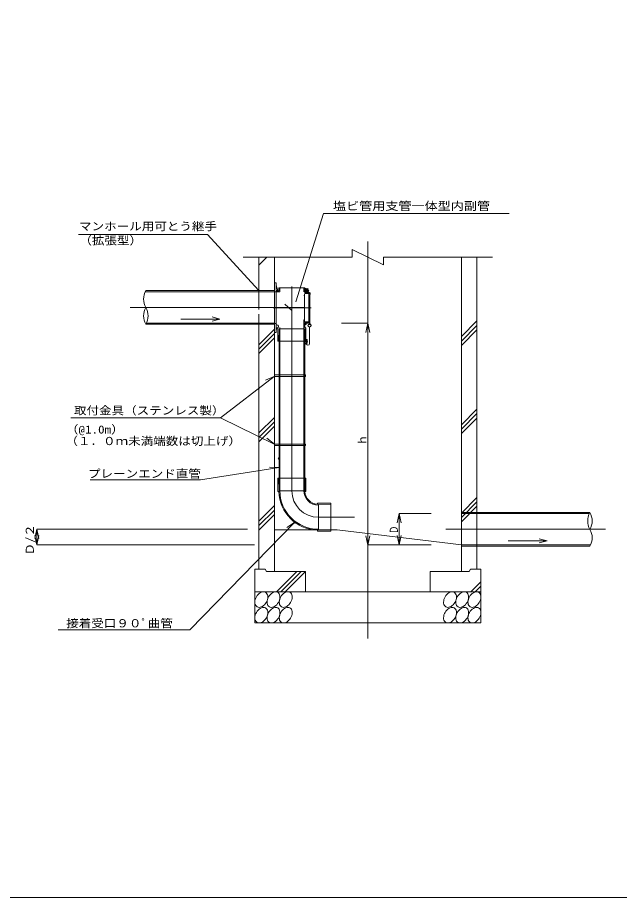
# Model space of a CAD drawing. Units: millimetres on the paper. Extents: x -390 to 406, y -282 to 282.
# Drawn here: x 19.3 to 212.4, y -282 to 0 of the extents above; entities that cross this region are included whole.
import ezdxf
from ezdxf.enums import TextEntityAlignment as Align

# ---------------------------------------------------------------- set-up
doc = ezdxf.new("R2010")
doc.units = ezdxf.units.MM
doc.header["$PDMODE"] = 32
doc.header["$PDSIZE"] = 0.5
doc.linetypes.add('DASHED', pattern=[7.5, 6, -1.5])
for name, color, linetype, lineweight in [('0-1__0-1__E-0_', 7, 'Continuous', 18), ('0-2__0-2__F-1_', 7, 'Continuous', 18), ('0-3__0-3__F-2_', 7, 'Continuous', 18), ('0-5__0-5__0-1_構造図', 7, 'Continuous', 18), ('0-7__0-7__0-5_寸法線1', 7, 'Continuous', 18), ('0-9__0-9__0-A_構造図3', 7, 'Continuous', 18), ('0-D__0-5__0-5_寸法線1', 7, 'Continuous', 18)]:
    doc.layers.add(name, color=color, linetype=linetype, lineweight=lineweight)
doc.styles.add('ＭＳ ゴシック', font='')
doc.styles.get('ＭＳ ゴシック').set_extended_font_data('MS Gothic')

msp = doc.modelspace()

# ---------------------------------------------------------------- linework, layer by layer
at = {"layer": '0-1__0-1__E-0_'}
for p, q in [((102.189, -85.062), (101.708, -84.977)), ((101.708, -100.977), (101.708, -84.977)), ((102.313, -85.21), (102.313, -100.745)), ((102.313, -85.777), (102.792, -87.564)), ((111.483, -86.577), (103.133, -86.577)), ((103.133, -86.577), (103.137, -87.465)), ((103.438, -86.577), (103.444, -87.872)), ((107.308, -92.977), (107.308, -86.202)), ((111.178, -86.602), (111.172, -87.906)), ((111.479, -87.577), (111.483, -86.577)), ((111.683, -87.04), (111.721, -88.04)), ((111.796, -87.973), (111.758, -87.04)), ((112.352, -87.09), (112.389, -88.09)), ((112.464, -88.023), (112.427, -87.09)), ((101.708, -87.865), (103.444, -87.872)), ((102.792, -87.564), (102.462, -87.563)), ((102.792, -87.564), (103.037, -87.565)), ((111.171, -89.099), (111.358, -89.095)), ((111.408, -92.977), (111.408, -88.501)), ((112.716, -88.429), (111.457, -88.451)), ((111.479, -87.577), (111.477, -87.906)), ((111.477, -87.906), (111.477, -88.044)), ((111.529, -87.627), (111.585, -87.627)), ((112.034, -88.136), (111.579, -88.144)), ((111.983, -88.086), (111.983, -87.927)), ((112.034, -88.136), (113.008, -88.119)), ((112.233, -87.627), (112.233, -88.129)), ((112.233, -87.627), (112.255, -87.627)), ((112.233, -88.023), (112.233, -88.133)), ((112.433, -88.129), (112.433, -88.06)), ((112.433, -88.129), (112.433, -88.06)), ((112.716, -88.429), (112.716, -97.525)), ((112.716, -88.429), (113.008, -88.429)), ((113.008, -88.119), (113.008, -88.429)), ((113.238, -88.177), (113.008, -88.177)), ((113.113, -98.377), (113.113, -88.727)), ((113.138, -88.702), (113.213, -88.702)), ((113.238, -88.177), (113.238, -88.677)), ((101.333, -92.977), (113.563, -92.977)), ((111.408, -97.453), (111.408, -92.977)), ((107.308, -104.102), (107.308, -93.377)), ((102.179, -98.09), (101.708, -98.09)), ((111.171, -99.727), (111.158, -96.856)), ((111.165, -96.856), (111.358, -96.859)), ((112.715, -97.525), (111.457, -97.503)), ((111.469, -97.902), (111.469, -98.09)), ((111.473, -99.074), (111.469, -98.09)), ((111.692, -98.408), (111.47, -98.408)), ((113.008, -97.835), (111.568, -97.81)), ((112.233, -97.822), (112.233, -97.94)), ((112.433, -97.94), (112.233, -97.94)), ((112.258, -97.965), (112.233, -97.94)), ((112.408, -97.965), (112.258, -97.965)), ((112.433, -97.94), (112.408, -97.965)), ((112.433, -97.94), (112.433, -97.825)), ((112.716, -97.525), (113.008, -97.525)), ((112.913, -98.377), (112.913, -97.833)), ((113.113, -98.377), (112.913, -98.377)), ((113.008, -97.835), (113.008, -97.525)), ((102.189, -100.892), (101.708, -100.977)), ((102.481, -99.551), (102.313, -100.177)), ((102.577, -99.477), (102.858, -99.477)), ((102.858, -99.477), (102.858, -103.727)), ((103.198, -99.727), (103.152, -103.677)), ((111.419, -99.727), (103.198, -99.727)), ((103.447, -99.356), (103.446, -99.727)), ((111.419, -99.727), (111.464, -103.677)), ((111.758, -99.524), (111.758, -102.977)), ((112.744, -99.122), (112.782, -99.057)), ((113.013, -104.512), (113.013, -99.194)), ((102.858, -103.727), (111.983, -103.727)), ((111.983, -103.127), (111.908, -103.127)), ((111.983, -103.427), (111.983, -104.512)), ((111.989, -103.451), (112.027, -104.451)), ((112.102, -104.384), (112.064, -103.451))]:
    msp.add_line(p, q, dxfattribs=at)
for points in [[(111.571, -87.973), (111.608, -87.04), (111.646, -88.04)], [(112.239, -88.023), (112.277, -87.09), (112.314, -88.09)], [(111.877, -104.384), (111.914, -103.451), (111.952, -104.451)]]:
    msp.add_lwpolyline(points, dxfattribs=at)
for centre, radius in [((111.692, -98.108), 0.15), ((113.013, -98.657), 0.537), ((113.013, -98.657), 0.463), ((111.983, -103.427), 0.15)]:
    msp.add_circle(centre, radius, dxfattribs=at)
for centre, radius, start, end in [((102.163, -85.21), 0.15, 0, 80), ((102.463, -87.413), 0.15, 180, 269.75), ((111.646, -87.04), 0.0375, 0, 180), ((111.721, -87.04), 0.0375, 360, 180), ((112.314, -87.09), 0.0375, 0, 180), ((112.389, -87.09), 0.0375, 360, 180), ((103.037, -87.465), 0.1, 269.75, 0.25), ((111.577, -88.044), 0.1, 180, 271), ((111.529, -87.577), 0.05, 179.75, 270), ((111.683, -87.927), 0.15, 135.19265, 44.80735), ((111.608, -87.973), 0.0375, 23.34227, 180), ((111.608, -87.973), 0.0375, 180, 340.9529), ((111.683, -88.04), 0.0375, 180, 0), ((111.758, -87.973), 0.0375, 180, 0), ((111.683, -87.927), 0.3, 0, 70.67201), ((112.033, -88.086), 0.05, 180, 271), ((112.277, -88.023), 0.0375, 23.34227, 180), ((112.277, -88.023), 0.0375, 180, 340.9529), ((112.352, -88.09), 0.0375, 180, 0), ((112.427, -88.023), 0.0375, 180, 0), ((113.138, -88.727), 0.025, 90, 180), ((113.213, -88.677), 0.025, 270, 0), ((102.463, -98.598), 0.15, 69.21923, 180), ((102.172, -99.365), 0.97, 28.14952, 69.21923), ((111.458, -97.453), 0.05, 180, 269), ((111.568, -97.91), 0.1, 89, 180), ((111.692, -98.108), 0.3, 270, 90), ((102.163, -100.745), 0.15, 280, 0), ((102.577, -99.577), 0.1, 90, 165), ((103.008, -99.48), 0.15, 125.34713, 180), ((102.719, -99.072), 0.35, 305.34713, 28.14952), ((111.823, -99.072), 0.35, 180.25, 244.57708), ((111.608, -99.524), 0.15, 0, 64.57708), ((111.908, -102.977), 0.15, 180, 270), ((111.952, -103.451), 0.0375, 0, 180), ((111.983, -103.427), 0.3, 270, 90), ((112.027, -103.451), 0.0375, 360, 180), ((111.914, -104.384), 0.0375, 23.34227, 180), ((111.914, -104.384), 0.0375, 180, 340.9529), ((111.989, -104.451), 0.0375, 180, 0), ((112.498, -104.512), 0.515, 180, 0), ((112.064, -104.384), 0.0375, 180, 0)]:
    msp.add_arc(centre, radius, start, end, dxfattribs=at)
for p in [(111.608, -87.04), (111.797, -87.54), (112.277, -87.09), (112.333, -87.59), (112.465, -87.59), (111.683, -88.04), (112.352, -88.09), (111.692, -98.108), (111.914, -103.451), (111.983, -103.427), (111.989, -104.451), (112.103, -103.951)]:
    msp.add_point(p, dxfattribs=at)
at = {"layer": '0-2__0-2__F-1_'}
for p, q in [((117.444, -62.835), (108.607, -91.094)), ((177.07, -62.835), (117.444, -62.835)), ((131.708, -71.79), (131.708, -199.04)), ((126.708, -74.29), (126.708, -76.79)), ((91.708, -76.79), (126.708, -76.79)), ((96.708, -76.79), (96.708, -87.515)), ((96.708, -79.402), (99.321, -76.79)), ((97.958, -76.79), (101.708, -76.79)), ((136.708, -76.79), (171.708, -76.79)), ((161.708, -76.79), (161.708, -177.54)), ((161.708, -76.79), (165.458, -76.79)), ((107.323, -147.64), (107.323, -86.577)), ((101.708, -87.865), (60.273, -87.865)), ((101.708, -87.515), (60.458, -87.515)), ((55.458, -92.915), (111.408, -92.915)), ((107.366, -93.891), (105.076, -91.851)), ((101.708, -98.315), (60.458, -98.315)), ((101.708, -97.965), (60.643, -97.965)), ((84.208, -96.615), (71.708, -96.615)), ((96.708, -98.315), (96.708, -155.873)), ((131.708, -97.965), (123.228, -97.965)), ((131.708, -97.965), (131.07, -100.965)), ((131.708, -97.965), (132.346, -100.965)), ((131.711, -97.965), (131.711, -169.04)), ((161.708, -102.245), (166.708, -97.245)), ((161.708, -103.66), (166.708, -98.66)), ((96.708, -104.858), (101.708, -99.858)), ((96.708, -106.273), (101.708, -101.273)), ((103.198, -151.64), (103.198, -99.727)), ((103.473, -151.64), (103.473, -99.727)), ((111.173, -151.64), (111.173, -99.727)), ((111.448, -151.64), (111.448, -99.727)), ((161.708, -105.074), (166.708, -100.074)), ((96.708, -107.687), (101.708, -102.687)), ((101.629, -115.002), (84.461, -128.315)), ((161.708, -130.53), (166.708, -125.53)), ((84.461, -128.315), (101.629, -136.675)), ((96.708, -133.143), (101.708, -128.143)), ((96.708, -134.557), (101.708, -129.557)), ((161.708, -131.944), (166.708, -126.944)), ((161.708, -133.358), (166.708, -128.358)), ((96.708, -135.971), (101.708, -130.971)), ((78.022, -148.17), (103.198, -144.231)), ((103.198, -144.231), (100.135, -144.065)), ((78.022, -148.17), (42.66, -148.17)), ((107.323, -151.64), (107.323, -147.64)), ((111.42, -151.64), (111.475, -147.64)), ((161.708, -158.814), (166.708, -153.814)), ((96.708, -161.427), (101.708, -156.427)), ((96.708, -162.841), (101.708, -157.841)), ((161.708, -160.228), (166.708, -155.228)), ((161.708, -161.642), (166.708, -156.642)), ((96.708, -164.255), (101.708, -159.255)), ((127.366, -160.14), (115.823, -160.14)), ((141.711, -158.94), (141.073, -161.94)), ((141.711, -158.94), (152.054, -158.94)), ((141.711, -169.04), (141.711, -158.94)), ((141.711, -158.94), (142.349, -161.94)), ((161.708, -158.665), (202.958, -158.665)), ((161.708, -158.94), (202.81, -158.94)), ((108.255, -161.777), (74.569, -196.235)), ((108.255, -161.777), (105.702, -163.476)), ((25.488, -163.99), (24.85, -166.99)), ((25.488, -169.04), (24.85, -166.04)), ((25.488, -163.99), (93.047, -163.99)), ((25.488, -169.04), (25.488, -163.99)), ((25.488, -163.99), (26.125, -166.99)), ((25.488, -169.04), (26.125, -166.04)), ((121.91, -164.237), (101.708, -164.237)), ((161.708, -169.04), (121.91, -164.237)), ((131.705, -169.065), (131.068, -166.065)), ((131.705, -169.065), (132.343, -166.065)), ((141.711, -169.04), (141.073, -166.04)), ((141.711, -169.04), (142.349, -166.04)), ((156.708, -163.99), (207.958, -163.99)), ((25.488, -169.04), (95.283, -169.04)), ((141.711, -169.04), (131.711, -169.04)), ((141.711, -169.04), (152.054, -169.04)), ((161.708, -169.04), (203.143, -169.04)), ((189.208, -167.69), (176.708, -167.69)), ((161.708, -169.39), (202.958, -169.39)), ((95.458, -176.79), (95.458, -184.04)), ((102.38, -184.04), (108.88, -177.54)), ((103.794, -184.04), (110.294, -177.54)), ((105.208, -184.04), (111.708, -177.54)), ((111.708, -177.54), (111.708, -184.04)), ((151.708, -177.54), (151.708, -184.04)), ((164.208, -177.54), (164.658, -176.79)), ((167.958, -176.79), (167.958, -184.04)), ((164.767, -184.04), (167.958, -180.848)), ((166.181, -184.04), (167.958, -182.262)), ((166.708, -184.04), (151.708, -184.04)), ((74.569, -196.235), (32.389, -196.235))]:
    msp.add_line(p, q, dxfattribs=at)
for points in [[(126.708, -74.29), (136.708, -79.29), (136.708, -76.79)], [(101.708, -76.79), (101.708, -155.69), (101.708, -164.59), (101.708, -177.54)], [(166.708, -76.79), (166.708, -158.665), (166.708, -169.39), (166.708, -176.79)], [(81.708, -95.945), (84.208, -96.615), (81.708, -97.284)], [(111.483, -151.94), (111.773, -151.94), (111.773, -147.64), (102.873, -147.64), (102.873, -151.94), (103.176, -151.94)], [(111.42, -151.64), (103.225, -151.64), (103.17, -147.64)], [(96.708, -155.873), (96.708, -164.25), (96.708, -176.79)], [(119.823, -164.59), (119.823, -155.69), (115.523, -155.69), (115.523, -155.979)], [(119.823, -164.292), (115.823, -164.237), (115.823, -156.042), (119.823, -155.987)], [(115.523, -164.286), (115.523, -164.59), (119.823, -164.59)], [(186.708, -167.02), (189.208, -167.69), (186.708, -168.359)], [(95.458, -176.79), (98.758, -176.79), (99.208, -177.54), (101.708, -177.54), (111.708, -177.54)], [(151.708, -177.54), (161.708, -177.54), (164.208, -177.54)], [(164.658, -176.79), (166.708, -176.79), (167.958, -176.79)], [(95.458, -184.04), (95.458, -194.04), (167.958, -194.04), (167.958, -184.04)], [(167.958, -184.04), (111.708, -184.04), (95.458, -184.04)]]:
    msp.add_lwpolyline(points, dxfattribs=at)
for points in [[(98.874, -184.211), (98.579, -184.088), (98.253, -184.04), (97.906, -184.068), (97.546, -184.171), (97.186, -184.346), (96.837, -184.587), (96.508, -184.888), (96.211, -185.239), (95.954, -185.629), (95.744, -186.047), (95.589, -186.48), (95.493, -186.915), (95.458, -187.339), (95.487, -187.738), (95.577, -188.1), (95.727, -188.416), (95.932, -188.674), (96.185, -188.867), (96.479, -188.99), (96.805, -189.038), (97.153, -189.01), (97.513, -188.907), (97.873, -188.733), (98.222, -188.491), (98.55, -188.19), (98.848, -187.839), (99.105, -187.449), (99.315, -187.031), (99.47, -186.598), (99.566, -186.163), (99.601, -185.74), (99.572, -185.341), (99.481, -184.978), (99.331, -184.663), (99.127, -184.404)], [(102.786, -184.211), (102.492, -184.088), (102.166, -184.04), (101.818, -184.068), (101.458, -184.171), (101.098, -184.346), (100.749, -184.587), (100.42, -184.888), (100.123, -185.239), (99.866, -185.629), (99.656, -186.047), (99.501, -186.48), (99.405, -186.915), (99.37, -187.339), (99.399, -187.738), (99.49, -188.1), (99.639, -188.416), (99.844, -188.674), (100.097, -188.867), (100.391, -188.99), (100.717, -189.038), (101.065, -189.01), (101.425, -188.907), (101.785, -188.733), (102.134, -188.491), (102.463, -188.19), (102.76, -187.839), (103.017, -187.449), (103.227, -187.031), (103.382, -186.598), (103.478, -186.163), (103.513, -185.74), (103.484, -185.341), (103.393, -184.978), (103.244, -184.663), (103.039, -184.404)], [(106.698, -184.211), (106.404, -184.088), (106.078, -184.04), (105.73, -184.068), (105.37, -184.171), (105.01, -184.346), (104.661, -184.587), (104.333, -184.888), (104.035, -185.239), (103.778, -185.629), (103.568, -186.047), (103.413, -186.48), (103.317, -186.915), (103.282, -187.339), (103.311, -187.738), (103.402, -188.1), (103.552, -188.416), (103.756, -188.674), (104.009, -188.867), (104.304, -188.99), (104.63, -189.038), (104.977, -189.01), (105.337, -188.907), (105.697, -188.733), (106.046, -188.491), (106.375, -188.19), (106.672, -187.839), (106.929, -187.449), (107.139, -187.031), (107.294, -186.598), (107.39, -186.163), (107.425, -185.74), (107.396, -185.341), (107.306, -184.978), (107.156, -184.663), (106.951, -184.404)], [(159.407, -184.211), (159.113, -184.088), (158.787, -184.04), (158.439, -184.068), (158.079, -184.171), (157.72, -184.346), (157.37, -184.587), (157.042, -184.888), (156.744, -185.239), (156.487, -185.629), (156.277, -186.047), (156.122, -186.48), (156.026, -186.915), (155.992, -187.339), (156.02, -187.738), (156.111, -188.1), (156.261, -188.416), (156.465, -188.674), (156.719, -188.867), (157.013, -188.99), (157.339, -189.038), (157.687, -189.01), (158.046, -188.907), (158.406, -188.733), (158.755, -188.491), (159.084, -188.19), (159.381, -187.839), (159.638, -187.449), (159.848, -187.031), (160.003, -186.598), (160.099, -186.163), (160.134, -185.74), (160.105, -185.341), (160.015, -184.978), (159.865, -184.663), (159.66, -184.404)], [(163.319, -184.211), (163.025, -184.088), (162.699, -184.04), (162.351, -184.068), (161.992, -184.171), (161.632, -184.346), (161.282, -184.587), (160.954, -184.888), (160.656, -185.239), (160.399, -185.629), (160.19, -186.047), (160.034, -186.48), (159.938, -186.915), (159.904, -187.339), (159.932, -187.738), (160.023, -188.1), (160.173, -188.416), (160.377, -188.674), (160.631, -188.867), (160.925, -188.99), (161.251, -189.038), (161.599, -189.01), (161.958, -188.907), (162.318, -188.733), (162.667, -188.491), (162.996, -188.19), (163.293, -187.839), (163.551, -187.449), (163.76, -187.031), (163.915, -186.598), (164.012, -186.163), (164.046, -185.74), (164.017, -185.341), (163.927, -184.978), (163.777, -184.663), (163.572, -184.404)], [(167.231, -184.211), (166.937, -184.088), (166.611, -184.04), (166.263, -184.068), (165.904, -184.171), (165.544, -184.346), (165.194, -184.587), (164.866, -184.888), (164.568, -185.239), (164.311, -185.629), (164.102, -186.047), (163.946, -186.48), (163.85, -186.915), (163.816, -187.339), (163.844, -187.738), (163.935, -188.1), (164.085, -188.416), (164.29, -188.674), (164.543, -188.867), (164.837, -188.99), (165.163, -189.038), (165.511, -189.01), (165.87, -188.907), (166.23, -188.733), (166.58, -188.491), (166.908, -188.19), (167.205, -187.839), (167.463, -187.449), (167.672, -187.031), (167.827, -186.598), (167.924, -186.163), (167.958, -185.74), (167.93, -185.341), (167.839, -184.978), (167.689, -184.663), (167.484, -184.404)], [(98.874, -189.211), (98.579, -189.088), (98.253, -189.04), (97.906, -189.068), (97.546, -189.171), (97.186, -189.346), (96.837, -189.587), (96.508, -189.888), (96.211, -190.239), (95.954, -190.629), (95.744, -191.047), (95.589, -191.48), (95.493, -191.915), (95.458, -192.339), (95.487, -192.738), (95.577, -193.1), (95.727, -193.416), (95.932, -193.674), (96.185, -193.867), (96.479, -193.99), (96.805, -194.038), (97.153, -194.01), (97.513, -193.907), (97.873, -193.733), (98.222, -193.491), (98.55, -193.19), (98.848, -192.839), (99.105, -192.449), (99.315, -192.031), (99.47, -191.598), (99.566, -191.163), (99.601, -190.74), (99.572, -190.341), (99.481, -189.978), (99.331, -189.663), (99.127, -189.404)], [(102.786, -189.211), (102.492, -189.088), (102.166, -189.04), (101.818, -189.068), (101.458, -189.171), (101.098, -189.346), (100.749, -189.587), (100.42, -189.888), (100.123, -190.239), (99.866, -190.629), (99.656, -191.047), (99.501, -191.48), (99.405, -191.915), (99.37, -192.339), (99.399, -192.738), (99.49, -193.1), (99.639, -193.416), (99.844, -193.674), (100.097, -193.867), (100.391, -193.99), (100.717, -194.038), (101.065, -194.01), (101.425, -193.907), (101.785, -193.733), (102.134, -193.491), (102.463, -193.19), (102.76, -192.839), (103.017, -192.449), (103.227, -192.031), (103.382, -191.598), (103.478, -191.163), (103.513, -190.74), (103.484, -190.341), (103.393, -189.978), (103.244, -189.663), (103.039, -189.404)], [(106.698, -189.211), (106.404, -189.088), (106.078, -189.04), (105.73, -189.068), (105.37, -189.171), (105.01, -189.346), (104.661, -189.587), (104.333, -189.888), (104.035, -190.239), (103.778, -190.629), (103.568, -191.047), (103.413, -191.48), (103.317, -191.915), (103.282, -192.339), (103.311, -192.738), (103.402, -193.1), (103.552, -193.416), (103.756, -193.674), (104.009, -193.867), (104.304, -193.99), (104.63, -194.038), (104.977, -194.01), (105.337, -193.907), (105.697, -193.733), (106.046, -193.491), (106.375, -193.19), (106.672, -192.839), (106.929, -192.449), (107.139, -192.031), (107.294, -191.598), (107.39, -191.163), (107.425, -190.74), (107.396, -190.341), (107.306, -189.978), (107.156, -189.663), (106.951, -189.404)], [(159.407, -189.211), (159.113, -189.088), (158.787, -189.04), (158.439, -189.068), (158.079, -189.171), (157.72, -189.346), (157.37, -189.587), (157.042, -189.888), (156.744, -190.239), (156.487, -190.629), (156.277, -191.047), (156.122, -191.48), (156.026, -191.915), (155.992, -192.339), (156.02, -192.738), (156.111, -193.1), (156.261, -193.416), (156.465, -193.674), (156.719, -193.867), (157.013, -193.99), (157.339, -194.038), (157.687, -194.01), (158.046, -193.907), (158.406, -193.733), (158.755, -193.491), (159.084, -193.19), (159.381, -192.839), (159.638, -192.449), (159.848, -192.031), (160.003, -191.598), (160.099, -191.163), (160.134, -190.74), (160.105, -190.341), (160.015, -189.978), (159.865, -189.663), (159.66, -189.404)], [(163.319, -189.211), (163.025, -189.088), (162.699, -189.04), (162.351, -189.068), (161.992, -189.171), (161.632, -189.346), (161.282, -189.587), (160.954, -189.888), (160.656, -190.239), (160.399, -190.629), (160.19, -191.047), (160.034, -191.48), (159.938, -191.915), (159.904, -192.339), (159.932, -192.738), (160.023, -193.1), (160.173, -193.416), (160.377, -193.674), (160.631, -193.867), (160.925, -193.99), (161.251, -194.038), (161.599, -194.01), (161.958, -193.907), (162.318, -193.733), (162.667, -193.491), (162.996, -193.19), (163.293, -192.839), (163.551, -192.449), (163.76, -192.031), (163.915, -191.598), (164.012, -191.163), (164.046, -190.74), (164.017, -190.341), (163.927, -189.978), (163.777, -189.663), (163.572, -189.404)], [(167.231, -189.211), (166.937, -189.088), (166.611, -189.04), (166.263, -189.068), (165.904, -189.171), (165.544, -189.346), (165.194, -189.587), (164.866, -189.888), (164.568, -190.239), (164.311, -190.629), (164.102, -191.047), (163.946, -191.48), (163.85, -191.915), (163.816, -192.339), (163.844, -192.738), (163.935, -193.1), (164.085, -193.416), (164.29, -193.674), (164.543, -193.867), (164.837, -193.99), (165.163, -194.038), (165.511, -194.01), (165.87, -193.907), (166.23, -193.733), (166.58, -193.491), (166.908, -193.19), (167.205, -192.839), (167.463, -192.449), (167.672, -192.031), (167.827, -191.598), (167.924, -191.163), (167.958, -190.74), (167.93, -190.341), (167.839, -189.978), (167.689, -189.663), (167.484, -189.404)]]:
    msp.add_lwpolyline(points, close=True, dxfattribs=at)
for centre, radius, start, end in [((65.135, -90.215), 5.4, 150, 210), ((65.135, -95.615), 5.4, 150, 210), ((55.782, -95.615), 5.4, 330, 30), ((115.823, -151.64), 12.65, 181.35892, 268.64108), ((115.823, -151.64), 12.35, 180, 270), ((115.823, -151.64), 8.5, 180, 270), ((115.823, -151.64), 4.65, 180, 270), ((115.823, -151.64), 4.35, 183.95457, 266.04543), ((207.602, -161.346), 5.362, 150, 210), ((198.314, -161.346), 5.362, 330, 30), ((198.314, -166.708), 5.362, 330, 30)]:
    msp.add_arc(centre, radius, start, end, dxfattribs=at)
for p in [(103.198, -141.315), (108.255, -161.777)]:
    msp.add_point(p, dxfattribs=at)
at = {"layer": '0-3__0-3__F-2_'}
msp.add_lwpolyline([(405.5, 282), (-390.5, 282), (-390.5, -282), (405.5, -282)], close=True, dxfattribs=at)
at = {"layer": '0-5__0-5__0-1_構造図', "linetype": 'DASHED'}
msp.add_line((96.708, -87.515), (96.708, -98.315), dxfattribs=at)
at = {"layer": '0-7__0-7__0-5_寸法線1'}
for p, q in [((38.883, -69.506), (80.306, -69.506)), ((96.591, -87.395), (80.306, -69.506)), ((84.461, -128.315), (36.413, -128.315))]:
    msp.add_line(p, q, dxfattribs=at)
at = {"layer": '0-9__0-9__0-A_構造図3'}
for p, q in [((111.698, -114.502), (101.708, -114.502)), ((111.698, -115.002), (101.708, -115.002)), ((111.698, -114.502), (111.698, -115.002)), ((111.698, -136.675), (101.708, -136.675))]:
    msp.add_line(p, q, dxfattribs=at)
msp.add_lwpolyline([(111.698, -136.675), (111.698, -137.175), (101.708, -137.175)], dxfattribs=at)
at = {"layer": '0-D__0-5__0-5_寸法線1'}
for p, q in [((101.629, -115.002), (98.896, -116.254)), ((101.7, -136.71), (99.282, -134.823))]:
    msp.add_line(p, q, dxfattribs=at)

# ---------------------------------------------------------------- texts
at = {"layer": '0-2__0-2__F-1_', "style": 'ＭＳ ゴシック'}
for s, width, p in [('塩ビ管用支管一体型内副管', 1.2, (120.51, -62.455)), ('プレーンエンド直管', 1.15, (41.915, -148.264)), ('接着受口９０ﾟ曲管', 1.15, (34.92, -196.214))]:
    msp.add_text(s, height=2.566, dxfattribs=dict(at, width=width)).set_placement(p, align=Align.BOTTOM_LEFT)
msp.add_text('ｈ', height=2.566, rotation=90, dxfattribs=at).set_placement((132.035, -137.17), align=Align.BOTTOM_LEFT)
for s, width, p in [('Ｄ/２', 1.15, (25.335, -172.437)), ('Ｄ', 0.75, (142.121, -165.524))]:
    msp.add_text(s, height=2.566, rotation=90, dxfattribs=dict(at, width=width)).set_placement(p, align=Align.BOTTOM_LEFT)
at = {"layer": '0-7__0-7__0-5_寸法線1', "style": 'ＭＳ ゴシック'}
for s, width, p in [('マンホール用可とう継手', 1.15, (39.032, -68.963)), ('（拡張型）', 1.15, (39.13, -73.515)), ('取付金具（ステンレス製）', 1.15, (37.413, -128.01)), ('（@1.0m）', 1.2, (34.667, -134.088)), ('（１．０ｍ未満端数は切上げ）', 1.15, (34.667, -137.797))]:
    msp.add_text(s, height=2.566, dxfattribs=dict(at, width=width)).set_placement(p, align=Align.BOTTOM_LEFT)

doc.saveas('drawing.dxf')
